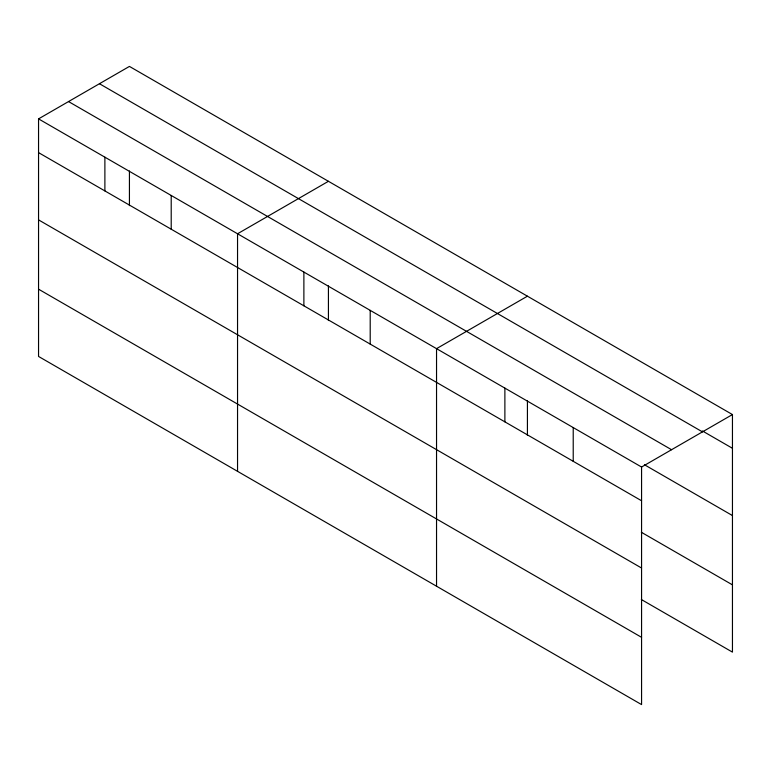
<?xml version="1.0" encoding="UTF-8"?>
<svg xmlns="http://www.w3.org/2000/svg" width="771" height="771" viewBox="0 0 771 771"><rect width="100%" height="100%" fill="white"/><g stroke="black" fill="none" stroke-linecap="round" stroke-linejoin="round"><path stroke-width="1.16" d="M38.55 118.879L641.568 467.033L641.568 704.588L38.55 356.443L38.55 118.879L129.432 66.412L732.45 414.557L732.45 652.121L641.327 599.51M328.427 181.301L237.545 233.767L237.545 471.332M527.422 296.189L436.54 348.656L436.54 586.22M641.568 467.033L732.45 414.557M702.42 430.95L732.45 448.288M99.44 83.721L702.458 431.876M68.542 101.57L671.56 449.715M644.431 464.74L732.45 515.558M38.55 152.619L641.568 500.764M641.327 532.25L732.45 584.852M38.55 219.88L641.568 568.025M38.55 289.183L641.568 637.328M573.219 427.568L573.219 461.309M527.422 400.766L527.422 435.422M504.88 388.112L504.88 421.853M370.205 310.366L370.205 344.097M328.427 285.877L328.427 320.534M303.88 272.067L303.88 305.798M171.21 195.477L171.21 229.209M129.432 170.989L129.432 205.645M104.885 157.178L104.885 190.909"/></g></svg>
